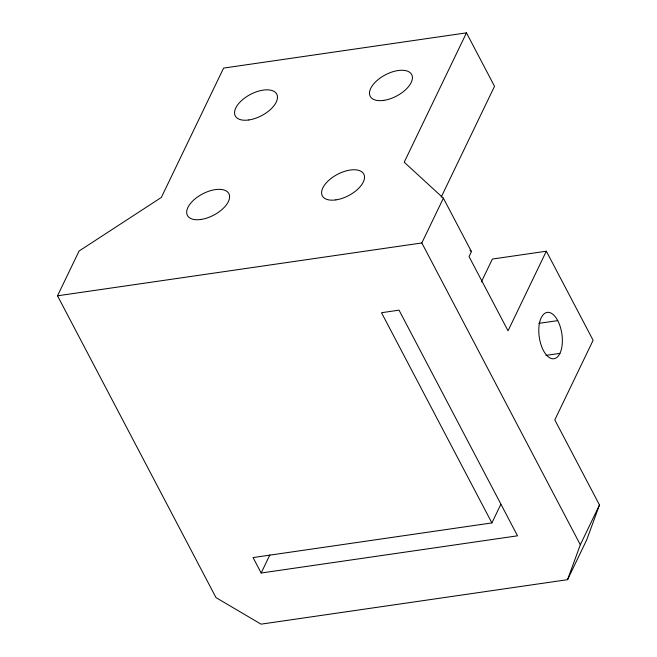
<?xml version="1.0" encoding="UTF-8"?>
<svg xmlns="http://www.w3.org/2000/svg" width="657" height="657" viewBox="0 0 657 657"><rect width="100%" height="100%" fill="white"/><g stroke="black" fill="none" stroke-linecap="round" stroke-linejoin="round"><path stroke-width="0.99" d="M441.167 197.174L494.532 86.297L466.47 32.85L223.594 68.09L161.335 197.445L79.07 251.031L57.52 295.806L216.013 597.632L261.043 624.15L567.549 579.679L580.328 544.776L599.48 504.978L554.804 419.889L593.115 340.285L546.337 251.212L492.364 259.047L481.359 281.919M599.48 504.978L586.701 539.882L567.549 579.679M466.47 32.85L404.211 162.205L443.385 198.176L471.447 251.615L469.049 256.591L508.033 330.816L546.337 251.212M261.166 573.011L253.06 557.571L491.888 522.915L381.503 312.707L399.045 310.161L517.535 535.816L261.166 573.011L269.871 554.919M580.328 544.776L421.835 242.95L443.385 198.176M491.888 522.915L500.757 504.494M57.52 295.806L421.835 242.95M538.765 323.384L557.752 320.624M545.934 355.396L559.928 353.367M469.936 250.235L471.447 251.615M539.676 322.209A23.422 11.424 81.7 0 0 552.11 358.706A23.422 11.424 81.7 0 0 559.928 325.749A23.422 11.424 81.7 0 0 539.676 322.209M383.762 100.381A23.422 11.998 -27.7 0 0 412.062 75.448A23.422 11.998 -27.7 0 0 377.011 80.54A23.422 11.998 -27.7 0 0 383.762 100.381M335.875 199.892A23.422 11.998 -27.7 0 0 364.175 174.959A23.422 11.998 -27.7 0 0 329.124 180.043A23.422 11.998 -27.7 0 0 335.875 199.892M248.831 119.96A23.422 11.998 -27.7 0 0 277.131 95.027A23.422 11.998 -27.7 0 0 242.08 100.11A23.422 11.998 -27.7 0 0 248.831 119.96M200.943 219.463A23.422 11.998 -27.7 0 0 229.244 194.529A23.422 11.998 -27.7 0 0 194.193 199.621A23.422 11.998 -27.7 0 0 200.943 219.463"/></g></svg>
